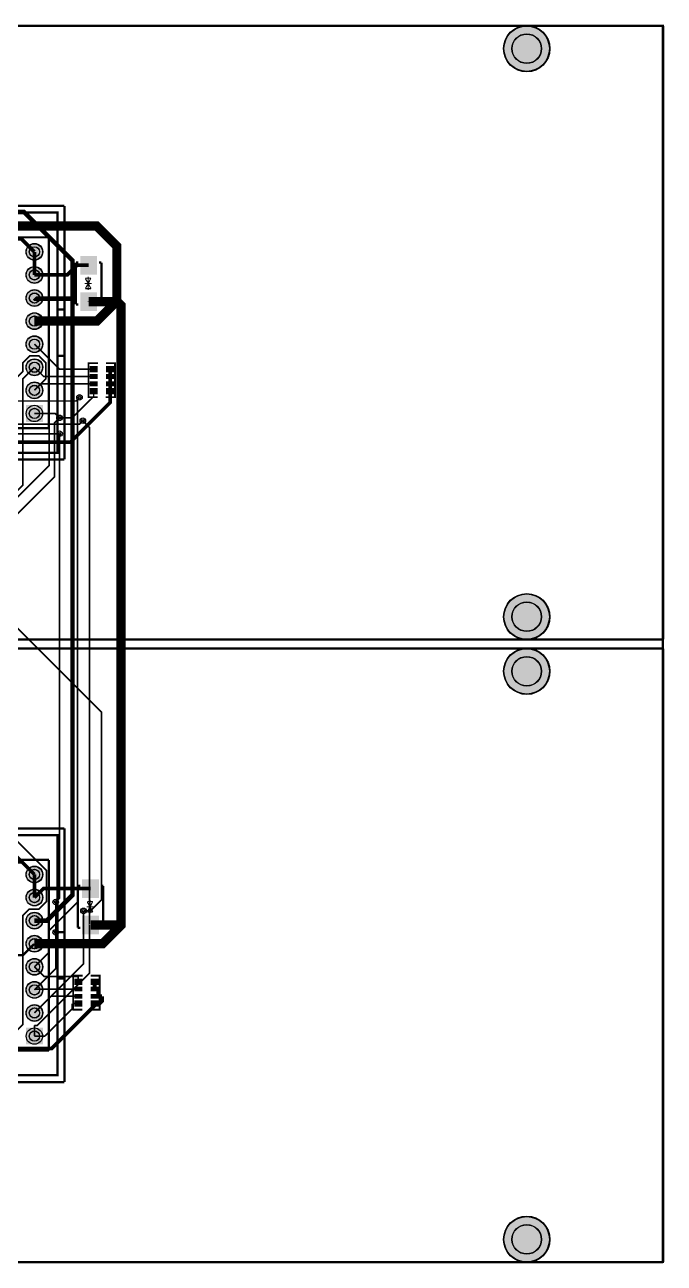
# Model space of a CAD drawing. Header units: millimetres. Extents: x 0 to 210, y -1 to 136.
# Drawn here: x 139.7 to 210.1, y -0.5 to 135.8 of the extents above; entities that cross this region are included whole.
import ezdxf

# ---------------------------------------------------------------- set-up
doc = ezdxf.new("R2010")
doc.units = ezdxf.units.MM
for name, color, linetype, true_color in [('BoardOutLine', 7, 'Continuous', 0xff00ff), ('BottomLayer', 7, 'Continuous', 0x0000ff), ('BottomSolderMaskLayer', 7, 'Continuous', 0xaa00ff), ('Hole', 7, 'Continuous', 0x222222), ('Multi-Layer', 7, 'Continuous', 0xc0c0c0), ('TopLayer', 7, 'Continuous', 0xff0000), ('TopPasteMaskLayer', 7, 'Continuous', 0x808080), ('TopSilkLayer', 7, 'Continuous', 0xffcc00), ('TopSolderMaskLayer', 7, 'Continuous', 0x800080)]:
    doc.layers.add(name, color=color, linetype=linetype, true_color=true_color)

msp = doc.modelspace()

# ---------------------------------------------------------------- hatches: boundary and pattern name
at = {"layer": 'BottomSolderMaskLayer'}
for points in [[(192.37437134874256, 133.1229108458217, 1), (197.47597155194296, 133.1229108458217, 1)], [(139.84127508255008, 110.76858013716026, 1), (141.6920751841503, 110.76858013716026, 1)], [(139.84127508255008, 108.22857505715012, 1), (141.6920751841503, 108.22857505715012, 1)], [(139.84127508255008, 105.68856997713988, 1), (141.6920751841503, 105.68856997713988, 1)], [(139.84127508255008, 103.14856489712975, 1), (141.6920751841503, 103.14856489712975, 1)], [(139.84127508255008, 100.60855981711961, 1), (141.6920751841503, 100.60855981711961, 1)], [(139.84127508255008, 98.06855473710948, 1), (141.6920751841503, 98.06855473710948, 1)], [(139.84127508255008, 95.52854965709923, 1), (141.6920751841503, 95.52854965709923, 1)], [(139.84127508254983, 92.06314452628908), (139.84127508254983, 93.91394462788924), (141.69207518415033, 93.91394462788924), (141.69207518415033, 92.06314452628908)], [(192.37437134874256, 70.6227838455676, 1), (197.47597155194296, 70.6227838455676, 1)], [(192.37437134874256, 64.61770383540761, 1), (197.47597155194296, 64.61770383540761, 1)], [(139.84127508255008, 42.26464312928624, 1), (141.6920751841503, 42.26464312928624, 1)], [(139.84127508255008, 39.72463804927611, 1), (141.6920751841503, 39.72463804927611, 1)], [(139.84127508255008, 37.18463296926598, 1), (141.6920751841503, 37.18463296926598, 1)], [(139.84127508255008, 34.64462788925573, 1), (141.6920751841503, 34.64462788925573, 1)], [(139.84127508255008, 32.1046228092456, 1), (141.6920751841503, 32.1046228092456, 1)], [(139.84127508255008, 29.564617729235465, 1), (141.6920751841503, 29.564617729235465, 1)], [(139.84127508255008, 27.024612649225332, 1), (141.6920751841503, 27.024612649225332, 1)], [(139.84127508254983, 23.55920751841495), (139.84127508254983, 25.41000762001522), (141.69207518415033, 25.41000762001522), (141.69207518415033, 23.55920751841495)], [(192.37360934721858, 2.1185928371857017, 1), (197.47520955041898, 2.1185928371857017, 1)]]:
    msp.add_hatch(color=256, dxfattribs=at).paths.add_polyline_path(points)
at = {"layer": 'Multi-Layer'}
for points in [[(139.86667513335018, 110.76858013716026, 1), (141.6666751333502, 110.76858013716026, 1)], [(139.86667513335018, 108.22857505715012, 1), (141.6666751333502, 108.22857505715012, 1)], [(139.86667513335018, 105.68856997713988, 1), (141.6666751333502, 105.68856997713988, 1)], [(139.86667513335018, 103.14856489712975, 1), (141.6666751333502, 103.14856489712975, 1)], [(139.86667513335018, 100.60855981711961, 1), (141.6666751333502, 100.60855981711961, 1)], [(139.86667513335018, 98.06855473710948, 1), (141.6666751333502, 98.06855473710948, 1)], [(139.86667513335018, 95.52854965709923, 1), (141.6666751333502, 95.52854965709923, 1)], [(139.8666751333501, 92.08854457708912), (139.8666751333501, 93.88854457708919), (141.66667513335028, 93.88854457708919), (141.66667513335028, 92.08854457708912)], [(139.86667513335018, 42.26464312928624, 1), (141.6666751333502, 42.26464312928624, 1)], [(139.86667513335018, 39.72463804927611, 1), (141.6666751333502, 39.72463804927611, 1)], [(139.86667513335018, 37.18463296926598, 1), (141.6666751333502, 37.18463296926598, 1)], [(139.86667513335018, 34.64462788925573, 1), (141.6666751333502, 34.64462788925573, 1)], [(139.86667513335018, 32.1046228092456, 1), (141.6666751333502, 32.1046228092456, 1)], [(139.86667513335018, 29.564617729235465, 1), (141.6666751333502, 29.564617729235465, 1)], [(139.86667513335018, 27.024612649225332, 1), (141.6666751333502, 27.024612649225332, 1)], [(139.8666751333501, 23.58460756921511), (139.8666751333501, 25.384607569215063), (141.66667513335028, 25.384607569215063), (141.66667513335028, 23.58460756921511)]]:
    msp.add_hatch(color=256, dxfattribs=at).paths.add_polyline_path(points)
at = {"layer": 'TopLayer'}
for points in [[(147.63568707137415, 110.28877317754643), (147.63568707137415, 108.28877317754632), (145.83568707137397, 108.28877317754632), (145.83568707137397, 110.28877317754643)], [(147.63568707137415, 106.28877317754643), (147.63568707137415, 104.28877317754632), (145.83568707137397, 104.28877317754632), (145.83568707137397, 106.28877317754643)], [(146.88351536703067, 97.5211836423673), (146.88351536703067, 98.17117094234186), (147.68351536703062, 98.17117094234186), (147.68351536703062, 97.5211836423673)], [(148.68346456692916, 97.5211836423673), (148.68346456692916, 98.17117094234186), (149.48346456692911, 98.17117094234186), (149.48346456692911, 97.5211836423673)], [(146.88351536703067, 96.79631699263393), (146.88351536703067, 97.29634239268478), (147.68351536703062, 97.29634239268478), (147.68351536703062, 96.79631699263393)], [(148.68346456692916, 96.79631699263393), (148.68346456692916, 97.29634239268478), (149.48346456692911, 97.29634239268478), (149.48346456692911, 96.79631699263393)], [(146.88351536703067, 95.99621539243083), (146.88351536703067, 96.49624079248156), (147.68351536703062, 96.49624079248156), (147.68351536703062, 95.99621539243083)], [(146.88351536703067, 95.12138684277363), (146.88351536703067, 95.7713741427483), (147.68351536703062, 95.7713741427483), (147.68351536703062, 95.12138684277363)], [(148.68346456692916, 95.99621539243083), (148.68346456692916, 96.49624079248156), (149.48346456692911, 96.49624079248156), (149.48346456692911, 95.99621539243083)], [(148.68346456692916, 95.12138684277363), (148.68346456692916, 95.7713741427483), (149.48346456692911, 95.7713741427483), (149.48346456692911, 95.12138684277363)], [(147.83888747777496, 41.708636017272056), (147.83888747777496, 39.708636017272056), (146.03888747777478, 39.708636017272056), (146.03888747777478, 41.708636017272056)], [(147.83888747777496, 37.708636017272056), (147.83888747777496, 35.70863601727194), (146.03888747777478, 35.70863601727194), (146.03888747777478, 37.708636017272056)], [(145.19441198882373, 30.13484886969775), (145.19441198882373, 30.784836169672303), (145.9944119888239, 30.784836169672303), (145.9944119888239, 30.13484886969775)], [(146.99436118872222, 30.13484886969775), (146.99436118872222, 30.784836169672303), (147.7943611887224, 30.784836169672303), (147.7943611887224, 30.13484886969775)], [(145.19441198882373, 29.40998221996449), (145.19441198882373, 29.91000762001522), (145.9944119888239, 29.91000762001522), (145.9944119888239, 29.40998221996449)], [(145.19441198882373, 28.60988061976127), (145.19441198882373, 29.109906019812), (145.9944119888239, 29.109906019812), (145.9944119888239, 28.60988061976127)], [(146.99436118872222, 29.40998221996449), (146.99436118872222, 29.91000762001522), (147.7943611887224, 29.91000762001522), (147.7943611887224, 29.40998221996449)], [(146.99436118872222, 28.60988061976127), (146.99436118872222, 29.109906019812), (147.7943611887224, 29.109906019812), (147.7943611887224, 28.60988061976127)], [(145.19441198882373, 27.73505207010419), (145.19441198882373, 28.38503937007863), (145.9944119888239, 28.38503937007863), (145.9944119888239, 27.73505207010419)], [(146.99436118872222, 27.73505207010419), (146.99436118872222, 28.38503937007863), (147.7943611887224, 28.38503937007863), (147.7943611887224, 27.73505207010419)]]:
    msp.add_hatch(color=256, dxfattribs=at).paths.add_polyline_path(points)
at = {"layer": 'TopPasteMaskLayer'}
for points in [[(147.63568707137415, 110.28877317754643), (147.63568707137415, 108.28877317754632), (145.83568707137397, 108.28877317754632), (145.83568707137397, 110.28877317754643)], [(147.63568707137415, 106.28877317754643), (147.63568707137415, 104.28877317754632), (145.83568707137397, 104.28877317754632), (145.83568707137397, 106.28877317754643)], [(146.88351536703067, 97.5211836423673), (146.88351536703067, 98.17117094234186), (147.68351536703062, 98.17117094234186), (147.68351536703062, 97.5211836423673)], [(148.68346456692916, 97.5211836423673), (148.68346456692916, 98.17117094234186), (149.48346456692911, 98.17117094234186), (149.48346456692911, 97.5211836423673)], [(146.88351536703067, 96.79631699263393), (146.88351536703067, 97.29634239268478), (147.68351536703062, 97.29634239268478), (147.68351536703062, 96.79631699263393)], [(148.68346456692916, 96.79631699263393), (148.68346456692916, 97.29634239268478), (149.48346456692911, 97.29634239268478), (149.48346456692911, 96.79631699263393)], [(146.88351536703067, 95.99621539243083), (146.88351536703067, 96.49624079248156), (147.68351536703062, 96.49624079248156), (147.68351536703062, 95.99621539243083)], [(146.88351536703067, 95.12138684277363), (146.88351536703067, 95.7713741427483), (147.68351536703062, 95.7713741427483), (147.68351536703062, 95.12138684277363)], [(148.68346456692916, 95.99621539243083), (148.68346456692916, 96.49624079248156), (149.48346456692911, 96.49624079248156), (149.48346456692911, 95.99621539243083)], [(148.68346456692916, 95.12138684277363), (148.68346456692916, 95.7713741427483), (149.48346456692911, 95.7713741427483), (149.48346456692911, 95.12138684277363)], [(147.83888747777496, 41.708636017272056), (147.83888747777496, 39.708636017272056), (146.03888747777478, 39.708636017272056), (146.03888747777478, 41.708636017272056)], [(147.83888747777496, 37.708636017272056), (147.83888747777496, 35.70863601727194), (146.03888747777478, 35.70863601727194), (146.03888747777478, 37.708636017272056)], [(145.19441198882373, 30.13484886969775), (145.19441198882373, 30.784836169672303), (145.9944119888239, 30.784836169672303), (145.9944119888239, 30.13484886969775)], [(146.99436118872222, 30.13484886969775), (146.99436118872222, 30.784836169672303), (147.7943611887224, 30.784836169672303), (147.7943611887224, 30.13484886969775)], [(145.19441198882373, 29.40998221996449), (145.19441198882373, 29.91000762001522), (145.9944119888239, 29.91000762001522), (145.9944119888239, 29.40998221996449)], [(145.19441198882373, 28.60988061976127), (145.19441198882373, 29.109906019812), (145.9944119888239, 29.109906019812), (145.9944119888239, 28.60988061976127)], [(146.99436118872222, 29.40998221996449), (146.99436118872222, 29.91000762001522), (147.7943611887224, 29.91000762001522), (147.7943611887224, 29.40998221996449)], [(146.99436118872222, 28.60988061976127), (146.99436118872222, 29.109906019812), (147.7943611887224, 29.109906019812), (147.7943611887224, 28.60988061976127)], [(145.19441198882373, 27.73505207010419), (145.19441198882373, 28.38503937007863), (145.9944119888239, 28.38503937007863), (145.9944119888239, 27.73505207010419)], [(146.99436118872222, 27.73505207010419), (146.99436118872222, 28.38503937007863), (147.7943611887224, 28.38503937007863), (147.7943611887224, 27.73505207010419)]]:
    msp.add_hatch(color=256, dxfattribs=at).paths.add_polyline_path(points)
at = {"layer": 'TopSolderMaskLayer'}
for points in [[(192.37437134874256, 133.1229108458217, 1), (197.47597155194296, 133.1229108458217, 1)], [(139.84127508255008, 110.76858013716026, 1), (141.6920751841503, 110.76858013716026, 1)], [(139.84127508255008, 108.22857505715012, 1), (141.6920751841503, 108.22857505715012, 1)], [(147.65854711709426, 110.31699545621325), (147.65854711709426, 108.2605508988795), (145.81282702565386, 108.2605508988795), (145.81282702565386, 110.31699545621325)], [(139.84127508255008, 105.68856997713988, 1), (141.6920751841503, 105.68856997713988, 1)], [(147.65854711709426, 106.31699545621325), (147.65854711709426, 104.2605508988795), (145.81282702565386, 104.2605508988795), (145.81282702565386, 106.31699545621325)], [(139.84127508255008, 103.14856489712975, 1), (141.6920751841503, 103.14856489712975, 1)], [(139.84127508255008, 100.60855981711961, 1), (141.6920751841503, 100.60855981711961, 1)], [(139.84127508255008, 98.06855473710948, 1), (141.6920751841503, 98.06855473710948, 1)], [(146.85225040668502, 97.50055456885116), (146.85225040668502, 98.19181614492254), (147.71477238706893, 98.19181614492254), (147.71477238706893, 97.50055456885116)], [(148.65220754689085, 97.50055456885116), (148.65220754689085, 98.19181614492254), (149.51472952727454, 98.19181614492254), (149.51472952727454, 97.50055456885116)], [(146.84287012444997, 96.78044921896287), (146.84287012444997, 97.31222629542037), (147.72415028701016, 97.31222629542037), (147.72415028701016, 96.78044921896287)], [(148.64282964694962, 96.78044921896287), (148.64282964694962, 97.31222629542037), (149.5241098095098, 97.31222629542037), (149.5241098095098, 96.78044921896287)], [(139.84127508255008, 95.52854965709923, 1), (141.6920751841503, 95.52854965709923, 1)], [(146.84287012444997, 95.98033148969523), (146.84287012444997, 96.51210856615262), (147.72415028701016, 96.51210856615262), (147.72415028701016, 95.98033148969523)], [(146.85225040668502, 95.10075776925748), (146.85225040668502, 95.79201934532898), (147.71477238706893, 95.79201934532898), (147.71477238706893, 95.10075776925748)], [(148.64282964694962, 95.98033148969523), (148.64282964694962, 96.51210856615262), (149.5241098095098, 96.51210856615262), (149.5241098095098, 95.98033148969523)], [(148.65220754689085, 95.10075776925748), (148.65220754689085, 95.79201934532898), (149.51472952727454, 95.79201934532898), (149.51472952727454, 95.10075776925748)], [(139.84127508254983, 92.06314452628908), (139.84127508254983, 93.91394462788924), (141.69207518415033, 93.91394462788924), (141.69207518415033, 92.06314452628908)], [(192.37437134874256, 70.6227838455676, 1), (197.47597155194296, 70.6227838455676, 1)], [(192.37437134874256, 64.61770383540761, 1), (197.47597155194296, 64.61770383540761, 1)], [(139.84127508255008, 42.26464312928624, 1), (141.6920751841503, 42.26464312928624, 1)], [(147.86174752349507, 41.73685829593887), (147.86174752349507, 39.680413738605125), (146.01602743205467, 39.680413738605125), (146.01602743205467, 41.73685829593887)], [(139.84127508255008, 39.72463804927611, 1), (141.6920751841503, 39.72463804927611, 1)], [(139.84127508255008, 37.18463296926598, 1), (141.6920751841503, 37.18463296926598, 1)], [(147.86174752349507, 37.73685829593887), (147.86174752349507, 35.680413738605125), (146.01602743205467, 35.680413738605125), (146.01602743205467, 37.73685829593887)], [(139.84127508255008, 34.64462788925573, 1), (141.6920751841503, 34.64462788925573, 1)], [(139.84127508255008, 32.1046228092456, 1), (141.6920751841503, 32.1046228092456, 1)], [(139.84127508255008, 29.564617729235465, 1), (141.6920751841503, 29.564617729235465, 1)], [(145.16314702847808, 30.114219796181487), (145.16314702847808, 30.805481372253098), (146.02566900886222, 30.805481372253098), (146.02566900886222, 30.114219796181487)], [(146.9631041686839, 30.114219796181487), (146.9631041686839, 30.805481372253098), (147.82562614906806, 30.805481372253098), (147.82562614906806, 30.114219796181487)], [(145.15376674624304, 29.39411444629343), (145.15376674624304, 29.925891522750703), (146.03504690880345, 29.925891522750703), (146.03504690880345, 29.39411444629343)], [(145.15376674624304, 28.59401284609021), (145.15376674624304, 29.125789922547597), (146.03504690880345, 29.125789922547597), (146.03504690880345, 28.59401284609021)], [(146.95372626874268, 29.39411444629343), (146.95372626874268, 29.925891522750703), (147.8350064313031, 29.925891522750703), (147.8350064313031, 29.39411444629343)], [(146.95372626874268, 28.59401284609021), (146.95372626874268, 29.125789922547597), (147.8350064313031, 29.125789922547597), (147.8350064313031, 28.59401284609021)], [(139.84127508255008, 27.024612649225332, 1), (141.6920751841503, 27.024612649225332, 1)], [(145.16314702847808, 27.714422996587928), (145.16314702847808, 28.405684572659425), (146.02566900886222, 28.405684572659425), (146.02566900886222, 27.714422996587928)], [(146.9631041686839, 27.714422996587928), (146.9631041686839, 28.405684572659425), (147.82562614906806, 28.405684572659425), (147.82562614906806, 27.714422996587928)], [(139.84127508254983, 23.55920751841495), (139.84127508254983, 25.41000762001522), (141.69207518415033, 25.41000762001522), (141.69207518415033, 23.55920751841495)], [(192.37360934721858, 2.1185928371857017, 1), (197.47520955041898, 2.1185928371857017, 1)]]:
    msp.add_hatch(color=256, dxfattribs=at).paths.add_polyline_path(points)

# ---------------------------------------------------------------- linework, layer by layer
at = {"layer": 'BoardOutLine', "const_width": 0.25400050800101603}
msp.add_lwpolyline([(-0.08600457200918754, 135.62519685039376), (209.9139954279908, 135.62519685039376), (209.9139954279908, -0.3748031496063504), (-0.08600457200918754, -0.3748031496063504), (-0.08600457200918754, 135.62519685039376)], close=True, dxfattribs=at)
at = {"layer": 'BottomLayer'}
for points, const_width in [([(62.68691897383792, 115.16278892557784), (139.6135128270255, 115.16278892557784), (144.95768351536685, 109.81861823723648), (144.95768351536685, 40.00403860807717), (142.13827787655578, 37.18463296926598), (140.7666751333502, 37.18463296926598)], 0.5080010160020321), ([(62.686944373888764, 115.16291592583184), (139.61353822707633, 115.16291592583184), (144.9577089154177, 109.81874523749048), (144.9577089154177, 105.61579883159766)], 0.40640081280162565), ([(140.76670053340104, 108.22870205740412), (140.76670053340104, 110.76870713741425)], 0.40640081280162565), ([(144.95768351536685, 105.61572263144524), (140.8409702819406, 105.61572263144524), (140.76708153416303, 105.6896113792227)], 0.5080010160020321), ([(140.76670053340104, 105.68869697739399), (140.7674625349248, 105.68945897891797)], 0.40640081280162565), ([(144.9577089154177, 105.61579883159766), (144.9577089154177, 40.004165608331164), (142.1383032766064, 37.18475996951997), (140.76670053340104, 37.18475996951997)], 0.40640081280162565), ([(140.7674625349248, 105.68945897891797), (140.76720853441702, 105.68971297942596)], 0.40640081280162565), ([(144.9577089154177, 105.61579883159766), (140.84086868173745, 105.61579883159766), (140.7674625349248, 105.68945897891797)], 0.40640081280162565), ([(122.52946405892794, 67.41082042164089), (142.3750317500635, 87.25638811277622), (142.3750317500635, 99.00035560071126), (140.76670053340104, 100.60868681737361)], 0.17780035560071122), ([(140.76670053340104, 95.52867665735334), (142.01739903479802, 96.77937515875033), (142.01739903479802, 98.56677673355352), (141.2454914909829, 99.33868427736854), (140.27292354584688, 99.33868427736854), (139.49415798831592, 98.55991871983747), (139.49415798831592, 97.61808483616971), (138.67475234950462, 96.79867919735841), (135.5172720345438, 96.79867919735841), (130.31051562103107, 91.59192278384558), (129.1431292862585, 91.59192278384558), (121.25946151892299, 83.70825501651007), (121.25946151892299, 69.18653797307593), (120.7537465074929, 68.68082296164596), (118.71945643891263, 68.68082296164596), (117.44945389890768, 67.41082042164089)], 0.17780035560071122), ([(119.98945897891781, 67.41082042164089), (121.25946151892299, 68.68082296164596), (123.07531115062216, 68.68082296164596), (139.4951739903479, 85.10068580137158), (139.4951739903479, 96.79715519431045), (140.76670053340104, 98.06868173736348)], 0.17780035560071122), ([(140.76670053340104, 32.104749809499594), (142.38265176530354, 33.72070104140198), (142.38265176530354, 36.09306578613155), (145.5043180086359, 39.21473202946402), (145.5043180086359, 94.53324866649734), (145.72758445516888, 94.75651511303022)], 0.17780035560071122), ([(143.52997205994393, 92.50048260096514), (142.96050292100563, 91.93101346202695), (142.96050292100563, 85.98740157480313), (122.96355092710155, 65.99044958089917), (116.32981965963927, 65.99044958089917), (114.90944881889754, 67.41082042164089)], 0.17780035560071122), ([(140.76670053340104, 25.651612903225896), (141.05829311658613, 25.651612903225896), (146.83883667767327, 31.432156464312925), (146.83883667767327, 91.43571247142495), (146.08953517907025, 92.18501397002797)], 0.17780035560071122), ([(143.10782321564625, 39.234290068580094), (143.53378206756406, 39.66024892049779), (143.53378206756406, 90.75753111506219)], 0.17780035560071122), ([(112.36944373888741, 69.95082550165102), (113.63944627889236, 68.68082296164596), (113.63944627889236, 66.7758191516383), (116.47485394970795, 63.940411480822945), (120.03263906527809, 63.940411480822945), (121.61582423164828, 62.357226314452646), (121.61582423164828, 61.69555499110993), (122.276987553975, 61.034391668783314), (123.75095250190498, 61.034391668783314), (142.0875031750063, 42.697840995681986), (142.0875031750063, 39.29296418592833), (141.2493014986028, 38.45476250952504), (140.20231140462283, 38.45476250952504), (139.49669799339586, 37.749149098298176), (139.49669799339586, 25.754737109474263), (138.2266954533909, 24.484734569469197)], 0.17780035560071122), ([(140.76670053340104, 42.26477012954024), (139.37630175260347, 43.65516891033781), (137.6841503683006, 43.65516891033781), (131.22440944881873, 37.19542799085593), (130.97904495808984, 37.19542799085593), (130.56223012446003, 36.778613157226346), (130.56223012446003, 36.53324866649734), (128.9853949707899, 34.956413512827), (128.9853949707899, 32.699110998221954), (128.776860553721, 32.490576581153164), (128.776860553721, 29.83525527051063)], 0.40640081280162565), ([(140.76670053340104, 39.724765049530106), (140.76670053340104, 42.26477012954024)], 0.40640081280162565), ([(146.16751333502657, 38.25791211582418), (146.16751333502657, 32.42555245110486), (140.76670053340104, 27.02473964947933)], 0.17780035560071122), ([(140.76670053340104, 29.564744729489462), (143.10782321564625, 31.90586741173479), (143.10782321564625, 35.90358140716273)], 0.17780035560071122), ([(140.76670053340104, 24.484734569469197), (140.76670053340104, 25.651612903225896)], 0.17780035560071122)]:
    msp.add_lwpolyline(points, dxfattribs=dict(at, const_width=const_width))
at = {"layer": 'BottomSolderMaskLayer'}
for centre, radius in [((194.92517145034276, 133.1229108458217), 2.550800101600203), ((194.92418084836163, 133.12296164592328), 1.63251206502413), ((140.7666751333502, 110.76858013716026), 0.9254000508001016), ((140.7666751333502, 110.76858013716026), 0.5655353117157847), ((140.7666751333502, 108.22857505715012), 0.9254000508001016), ((140.7666751333502, 108.22857505715012), 0.5655353117157847), ((140.7666751333502, 105.68856997713988), 0.9254000508001016), ((140.7666751333502, 105.68856997713988), 0.5655353117157847), ((140.7666751333502, 103.14856489712975), 0.9254000508001016), ((140.7666751333502, 103.14856489712975), 0.5655353117157847), ((140.7666751333502, 100.60855981711961), 0.9254000508001016), ((140.7666751333502, 100.60855981711961), 0.5655353117157847), ((140.7666751333502, 98.06855473710948), 0.9254000508001016), ((140.7666751333502, 98.06855473710948), 0.5655353117157847), ((140.7666751333502, 95.52854965709923), 0.9254000508001016), ((140.7666751333502, 95.52854965709923), 0.5655353117157847), ((140.7666751333502, 92.9885445770891), 0.5655353117157847), ((194.92517145034276, 70.6227838455676), 2.550800101600203), ((194.92418084836163, 70.62283464566929), 1.63251206502413), ((194.92517145034276, 64.61770383540761), 2.550800101600203), ((194.92425704851394, 64.61762763525519), 1.63251206502413), ((140.7666751333502, 42.26464312928624), 0.9254000508001016), ((140.7666751333502, 42.26464312928624), 0.5655353117157847), ((140.7666751333502, 39.72463804927611), 0.9254000508001016), ((140.7666751333502, 39.72463804927611), 0.5655353117157847), ((140.7666751333502, 37.18463296926598), 0.9254000508001016), ((140.7666751333502, 37.18463296926598), 0.5655353117157847), ((140.7666751333502, 34.64462788925573), 0.9254000508001016), ((140.7666751333502, 34.64462788925573), 0.5655353117157847), ((140.7666751333502, 32.1046228092456), 0.9254000508001016), ((140.7666751333502, 32.1046228092456), 0.5655353117157847), ((140.7666751333502, 29.564617729235465), 0.9254000508001016), ((140.7666751333502, 29.564617729235465), 0.5655353117157847), ((140.7666751333502, 27.024612649225332), 0.9254000508001016), ((140.7666751333502, 27.024612649225332), 0.5655353117157847), ((140.7666751333502, 24.484607569215086), 0.5655353117157847), ((194.92440944881878, 2.1185928371857017), 2.550800101600203), ((194.92349504698996, 2.118516637033281), 1.63251206502413)]:
    msp.add_circle(centre, radius, dxfattribs=at)
at = {"layer": 'Hole'}
for centre in [(145.72755905511804, 94.75638811277622), (143.52994665989308, 92.50035560071115), (146.0895097790194, 92.18488696977397), (143.53375666751322, 90.75740411480831), (143.10779781559563, 39.2341630683261), (146.16748793497572, 38.25778511557019), (143.10779781559563, 35.90345440690885)]:
    msp.add_circle(centre, 0.15240030480060962, dxfattribs=at)
at = {"layer": 'Multi-Layer'}
for centre, radius in [((194.92517145034276, 133.1229108458217), 2.5), ((194.92418084836163, 133.12296164592328), 1.6), ((140.7666751333502, 110.76858013716026), 0.9000000000000001), ((140.7666751333502, 110.76858013716026), 0.5500127000254001), ((140.7666751333502, 108.22857505715012), 0.9000000000000001), ((140.7666751333502, 108.22857505715012), 0.5500127000254001), ((140.7666751333502, 105.68856997713988), 0.9000000000000001), ((140.7666751333502, 105.68856997713988), 0.5500127000254001), ((140.7666751333502, 103.14856489712975), 0.9000000000000001), ((140.7666751333502, 103.14856489712975), 0.5500127000254001), ((140.7666751333502, 100.60855981711961), 0.9000000000000001), ((140.7666751333502, 100.60855981711961), 0.5500127000254001), ((140.7666751333502, 98.06855473710948), 0.9000000000000001), ((140.7666751333502, 98.06855473710948), 0.5500127000254001), ((140.7666751333502, 95.52854965709923), 0.9000000000000001), ((140.7666751333502, 95.52854965709923), 0.5500127000254001), ((145.72755905511804, 94.75638811277622), 0.30480060960121924), ((140.7666751333502, 92.9885445770891), 0.5500127000254001), ((143.52994665989308, 92.50035560071115), 0.30480060960121924), ((146.0895097790194, 92.18488696977397), 0.30480060960121924), ((143.53375666751322, 90.75740411480831), 0.30480060960121924), ((194.92517145034276, 70.6227838455676), 2.5), ((194.92418084836163, 70.62283464566929), 1.6), ((194.92517145034276, 64.61770383540761), 2.5), ((194.92425704851394, 64.61762763525519), 1.6), ((140.7666751333502, 42.26464312928624), 0.9000000000000001), ((140.7666751333502, 42.26464312928624), 0.5500127000254001), ((140.7666751333502, 39.72463804927611), 0.9000000000000001), ((140.7666751333502, 39.72463804927611), 0.5500127000254001), ((143.10779781559563, 39.2341630683261), 0.30480060960121924), ((146.16748793497572, 38.25778511557019), 0.30480060960121924), ((140.7666751333502, 37.18463296926598), 0.9000000000000001), ((140.7666751333502, 37.18463296926598), 0.5500127000254001), ((140.7666751333502, 34.64462788925573), 0.9000000000000001), ((143.10779781559563, 35.90345440690885), 0.30480060960121924), ((140.7666751333502, 34.64462788925573), 0.5500127000254001), ((140.7666751333502, 32.1046228092456), 0.9000000000000001), ((140.7666751333502, 32.1046228092456), 0.5500127000254001), ((140.7666751333502, 29.564617729235465), 0.9000000000000001), ((140.7666751333502, 29.564617729235465), 0.5500127000254001), ((140.7666751333502, 27.024612649225332), 0.9000000000000001), ((140.7666751333502, 27.024612649225332), 0.5500127000254001), ((140.7666751333502, 24.484607569215086), 0.5500127000254001), ((194.92440944881878, 2.1185928371857017), 2.5), ((194.92349504698996, 2.118516637033281), 1.6)]:
    msp.add_circle(centre, radius, dxfattribs=at)
at = {"layer": 'TopLayer'}
for points, const_width in [([(133.045466090932, 113.43662687325377), (133.22326644653276, 113.61442722885442), (147.6250952501905, 113.61442722885442), (149.83489966979937, 111.40462280924555), (149.83489966979937, 105.33401066802128), (147.6494538989075, 103.14856489712975), (140.7666751333502, 103.14856489712975)], 1.0160020320040641), ([(133.045593091186, 113.43672847345692), (133.22339344678676, 113.61452882905769), (147.6252222504445, 113.61452882905769), (149.83502667005337, 111.40472440944882), (149.83502667005337, 105.33411226822443)], 0.25400050800101603), ([(140.76670053340104, 110.76870713741425), (139.35013970027921, 112.18526797053596), (135.26225552451092, 112.18526797053596), (134.00241300482594, 110.92542545085098), (124.16522733045463, 110.92542545085098), (109.06819913639833, 95.82839725679446)], 0.40640081280162565), ([(140.76670053340104, 108.22870205740412), (144.36893573787142, 108.22870205740412), (145.4291338582675, 109.28890017780031)], 0.40640081280162565), ([(146.7357124714249, 109.28890017780031), (145.4291338582675, 109.28890017780031)], 0.40640081280162565), ([(149.83489966979937, 105.33401066802128), (150.29210058420108, 104.87680975361957), (150.29210058420108, 36.67767335534677), (148.26007112014213, 34.645643891287705), (140.76718313436618, 34.645643891287705)], 1.0160020320040641), ([(149.7908305816611, 105.28991617983229), (147.64935229870434, 103.14869189738374), (140.76670053340104, 103.14869189738374)], 0.25400050800101603), ([(149.83489966979937, 105.33401066802128), (149.79070358140712, 105.28981457962914), (146.7360934721869, 105.28981457962914)], 1.0160020320040641), ([(146.7357124714249, 105.28890017780031), (146.7362204724409, 105.2894081788163), (146.7362204724409, 105.28991617983229)], 0.25400050800101603), ([(149.7908305816611, 105.28991617983229), (146.7362204724409, 105.28991617983229)], 0.25400050800101603), ([(149.83502667005337, 105.33411226822443), (149.7908305816611, 105.28991617983229)], 0.25400050800101603), ([(149.83502667005337, 105.33411226822443), (149.7908305816611, 105.28991617983229)], 0.25400050800101603), ([(149.83502667005337, 105.33411226822443), (150.29222758445508, 104.87691135382272), (150.29222758445508, 36.67777495554992)], 0.25400050800101603), ([(147.28359156718307, 97.84617729235458), (143.52921005842018, 97.84617729235458), (140.76670053340104, 100.60868681737361)], 0.17780035560071122), ([(147.28359156718307, 97.04632969265936), (141.78905257810493, 97.04632969265936), (140.76670053340104, 98.06868173736348)], 0.17780035560071122), ([(149.0834391668784, 97.04632969265936), (149.0834391668784, 97.84617729235458)], 0.40640081280162565), ([(149.0834391668784, 96.24648209296413), (149.0834391668784, 97.04632969265936)], 0.40640081280162565), ([(145.72758445516888, 94.75651511303022), (145.33108966217924, 94.36002032004058), (133.05295910591826, 94.36002032004058), (131.90792481584936, 95.50505461010926), (130.07429514859018, 95.50505461010926), (129.37249174498334, 94.80325120650241)], 0.17780035560071122), ([(146.61658623317226, 96.24648209296413), (141.48450596901193, 96.24648209296413), (140.76670053340104, 95.52867665735334)], 0.17780035560071122), ([(147.28359156718307, 96.24648209296413), (146.61658623317226, 96.24648209296413)], 0.17780035560071122), ([(147.28359156718307, 95.44638049276091), (147.28359156718307, 94.8545593091186)], 0.17780035560071122), ([(149.0834391668784, 96.24648209296413), (149.0834391668784, 95.44638049276091)], 0.40640081280162565), ([(149.0834391668784, 95.44638049276091), (149.0834391668784, 94.71485902971801)], 0.40640081280162565), ([(114.268097536195, 89.82611125222252), (144.73698247396487, 89.82611125222252), (149.0834391668784, 94.17256794513594), (149.0834391668784, 94.71485902971801)], 0.40640081280162565), ([(143.52997205994393, 92.50048260096514), (144.92951485902972, 92.50048260096514), (147.28359156718307, 94.8545593091186)], 0.17780035560071122), ([(127.44665989331975, 92.82331724663447), (127.47485394970772, 92.85151130302256), (134.97650495300968, 92.85151130302256), (136.00800101600203, 91.82001524003044), (145.72453644907296, 91.82001524003044), (146.08953517907025, 92.18501397002797)], 0.17780035560071122), ([(140.76670053340104, 92.9886715773431), (141.35013970027921, 92.9886715773431)], 0.17780035560071122), ([(141.35013970027921, 92.9886715773431), (143.0417830835661, 92.9886715773431), (143.52997205994393, 92.50048260096514)], 0.17780035560071122), ([(130.67246634493267, 91.50937261874526), (131.42430784861563, 90.75753111506219), (143.53378206756406, 90.75753111506219)], 0.17780035560071122), ([(146.16751333502657, 38.25791211582418), (146.92138684277347, 38.25791211582418), (148.13144526289034, 39.46797053594105), (148.13144526289034, 60.130657861315626), (119.69100838201666, 88.57109474218953)], 0.17780035560071122), ([(140.76670053340104, 42.26477012954024), (126.50558801117609, 56.5258826517653), (126.50558801117609, 59.8822453644907)], 0.40640081280162565), ([(146.93891287782571, 40.70876301752605), (141.75069850139676, 40.70876301752605), (140.76670053340104, 39.724765049530106)], 0.40640081280162565), ([(143.10782321564625, 35.90358140716273), (143.10782321564625, 39.234290068580094)], 0.17780035560071122), ([(150.29222758445508, 36.67777495554992), (148.25996951993898, 34.645770891541815), (140.76720853441702, 34.645770891541815)], 0.25400050800101603), ([(150.29210058420108, 36.67767335534677), (150.26009652019297, 36.70967741935476), (146.93929387858748, 36.70967741935476)], 1.0160020320040641), ([(146.93891287782571, 36.70876301752594), (146.93942087884147, 36.70927101854204), (146.93942087884147, 36.70977901955803)], 0.25400050800101603), ([(150.29222758445508, 36.67777495554992), (150.26022352044697, 36.70977901955803), (146.93942087884147, 36.70977901955803)], 0.25400050800101603), ([(140.76670053340104, 34.64475488950984), (139.49669799339586, 33.374752349504774), (128.50152400304773, 33.374752349504774), (128.36360172720333, 33.51267462534918), (127.83934467868903, 33.51267462534918), (126.06007112014231, 31.733401066802116), (126.06007112014231, 30.037185674371244), (124.79006858013713, 28.767183134366178)], 0.25400050800101603), ([(140.76720853441702, 34.645770891541815), (140.76720853441702, 34.64526289052583), (140.76670053340104, 34.64475488950984)], 0.25400050800101603), ([(147.59601219202432, 28.060045720091466), (142.65367030734046, 23.117703835407724), (135.51955803911596, 23.117703835407724), (127.33007366014726, 31.307188214376424)], 0.40640081280162565), ([(145.59448818897613, 31.051917703835443), (141.81953263906507, 31.051917703835443), (140.76670053340104, 32.104749809499594)], 0.17780035560071122), ([(145.59448818897613, 30.459842519685026), (145.59448818897613, 31.051917703835443)], 0.17780035560071122), ([(147.39433578867147, 30.459842519685026), (147.39433578867147, 29.72832105664213)], 0.40640081280162565), ([(145.59448818897613, 29.659994919989913), (140.86195072390137, 29.659994919989913), (140.76670053340104, 29.564744729489462)], 0.17780035560071122), ([(140.76670053340104, 27.02473964947933), (142.6018542037084, 28.859893319786693), (145.59448818897613, 28.859893319786693)], 0.17780035560071122), ([(147.79768859537694, 29.659994919989913), (147.72936245872484, 29.72832105664213), (147.39433578867147, 29.72832105664213)], 0.40640081280162565), ([(147.39433578867147, 29.659994919989913), (147.79768859537694, 29.659994919989913)], 0.40640081280162565), ([(147.39433578867147, 28.859893319786693), (147.79768859537694, 28.859893319786693)], 0.40640081280162565), ([(147.59601219202432, 28.060045720091466), (147.9391668783337, 28.060045720091466), (148.20104140208286, 28.32192024384051), (148.20104140208286, 28.859893319786693)], 0.40640081280162565), ([(147.79768859537694, 28.859893319786693), (147.79768859537694, 29.659994919989913)], 0.40640081280162565), ([(147.79768859537694, 28.859893319786693), (148.20104140208286, 28.859893319786693)], 0.40640081280162565), ([(141.93357886715762, 24.484734569469197), (144.92748285496577, 27.478638557277122), (144.92748285496577, 28.060045720091466)], 0.17780035560071122), ([(145.59448818897613, 28.060045720091466), (144.92748285496577, 28.060045720091466)], 0.17780035560071122), ([(147.39433578867147, 28.060045720091466), (147.59601219202432, 28.060045720091466)], 0.40640081280162565), ([(140.76670053340104, 24.484734569469197), (141.93357886715762, 24.484734569469197)], 0.17780035560071122)]:
    msp.add_lwpolyline(points, dxfattribs=dict(at, const_width=const_width))
at = {"layer": 'TopSilkLayer'}
for points, const_width in [([(209.92514605029191, 135.6240792481584), (134.92514605029191, 135.6240792481584)], 0.25400050800101603), ([(209.92514605029191, 68.12407924815841), (209.92514605029191, 135.6240792481584)], 0.25400050800101603), ([(134.92466344932677, 115.82860045720088), (144.06868173736325, 115.82860045720088)], 0.25400050800101603), ([(144.06868173736325, 115.82860045720088), (144.06868173736325, 87.92852425704848)], 0.25400050800101603), ([(136.62514605029196, 112.36405892811786), (142.36515113030214, 112.36405892811786)], 0.25400050800101603), ([(142.36515113030214, 112.36405892811786), (142.36515113030214, 91.38407416814823)], 0.25400050800101603), ([(145.33568707137397, 109.58877317754639), (145.33568707137397, 104.98877317754636)], 0.25400050800101603), ([(145.60454660909295, 109.58877317754639), (145.33568707137397, 109.58877317754639)], 0.25400050800101603), ([(148.13568707137415, 109.58877317754639), (147.86682753365494, 109.58877317754639)], 0.25400050800101603), ([(148.13568707137415, 109.58877317754639), (148.13568707137415, 104.98877317754636)], 0.25400050800101603), ([(146.97569215138424, 107.8787655575311), (146.3756921513841, 107.8787655575311)], 0.12700025400050802), ([(146.3756921513841, 107.81877063754132), (146.68669037338054, 107.29077978155954)], 0.12700025400050802), ([(146.67569215138428, 108.04876809753614), (146.67569215138428, 106.55877571755138)], 0.12700025400050802), ([(146.97569215138424, 107.8787655575311), (146.68669037338054, 107.29077978155954)], 0.12700025400050802), ([(146.68669037338054, 107.29077978155954), (146.30568961137897, 107.29077978155954)], 0.12700025400050802), ([(146.3856743713486, 106.74876809753619), (146.68669037338054, 107.29077978155954)], 0.12700025400050802), ([(146.98567437134852, 106.7187706375413), (146.3856743713486, 106.7187706375413)], 0.12700025400050802), ([(146.98567437134852, 106.7187706375413), (146.68669037338054, 107.29077978155954)], 0.12700025400050802), ([(146.68669037338054, 107.29077978155954), (147.06769113538212, 107.29077978155954)], 0.12700025400050802), ([(145.60454660909295, 104.98877317754636), (145.33568707137397, 104.98877317754636)], 0.25400050800101603), ([(148.13568707137415, 104.98877317754636), (147.86682753365494, 104.98877317754636)], 0.25400050800101603), ([(147.7335280670559, 94.77632715265429), (146.71371602743216, 94.77632715265429), (146.71346202692393, 98.51623063246132), (147.75377190754375, 98.51623063246132)], 0.2), ([(148.63350266700513, 98.51584963169921), (149.63327406654798, 98.51584963169921), (149.63352806705598, 94.7759461518923), (148.59339598679185, 94.7759461518923)], 0.2), ([(142.36515113030214, 91.38407416814823), (136.62514605029196, 91.38407416814823)], 0.25400050800101603), ([(134.92466344932677, 87.92852425704848), (144.06868173736325, 87.92852425704848)], 0.25400050800101603), ([(134.92514605029191, 68.12407924815841), (209.92514605029191, 68.12407924815841)], 0.25400050800101603), ([(209.92514605029191, 67.11760223520446), (134.92514605029191, 67.11760223520446)], 0.25400050800101603), ([(209.92514605029191, -0.38239776479554166), (209.92514605029191, 67.11760223520446)], 0.25400050800101603), ([(134.92466344932677, 47.32466344932686), (144.06868173736325, 47.32466344932686)], 0.25400050800101603), ([(144.06868173736325, 47.32466344932686), (144.06868173736325, 19.424587249174465)], 0.25400050800101603), ([(136.62514605029196, 43.857581915163905), (142.36515113030214, 43.857581915163905)], 0.25400050800101603), ([(142.36515113030214, 43.857581915163905), (142.36515113030214, 22.87759715519428)], 0.25400050800101603), ([(145.53888747777478, 41.00863601727201), (145.53888747777478, 36.40863601727199)], 0.25400050800101603), ([(145.807747015494, 41.00863601727201), (145.53888747777478, 41.00863601727201)], 0.25400050800101603), ([(148.33888747777496, 41.00863601727201), (148.07002794005575, 41.00863601727201)], 0.25400050800101603), ([(148.33888747777496, 41.00863601727201), (148.33888747777496, 36.40863601727199)], 0.25400050800101603), ([(146.87889255778487, 39.46863093726188), (146.87889255778487, 37.97863855727701)], 0.12700025400050802), ([(146.88989077978135, 38.710642621285274), (146.50889001778, 38.710642621285274)], 0.12700025400050802), ([(147.17889255778505, 39.29862839725672), (146.5788925577849, 39.29862839725672)], 0.12700025400050802), ([(146.5788925577849, 39.238633477266944), (146.88989077978135, 38.710642621285274)], 0.12700025400050802), ([(146.58887477774942, 38.16863093726181), (146.88989077978135, 38.710642621285274)], 0.12700025400050802), ([(147.18887477774933, 38.138633477267035), (146.58887477774942, 38.138633477267035)], 0.12700025400050802), ([(147.17889255778505, 39.29862839725672), (146.88989077978135, 38.710642621285274)], 0.12700025400050802), ([(147.18887477774933, 38.138633477267035), (146.88989077978135, 38.710642621285274)], 0.12700025400050802), ([(146.88989077978135, 38.710642621285274), (147.27089154178293, 38.710642621285274)], 0.12700025400050802), ([(145.807747015494, 36.40863601727199), (145.53888747777478, 36.40863601727199)], 0.25400050800101603), ([(148.33888747777496, 36.40863601727199), (148.07002794005575, 36.40863601727199)], 0.25400050800101603), ([(146.0444246888494, 27.389992379984733), (145.02461264922522, 27.389992379984733), (145.024358648717, 31.129895859791645), (146.06466852933704, 31.129895859791645)], 0.2), ([(146.94439928879842, 31.12951485902977), (147.94417068834127, 31.12951485902977), (147.94442468884927, 27.389611379222742), (146.90429260858514, 27.389611379222742)], 0.2), ([(142.36515113030214, 22.87759715519428), (136.62514605029196, 22.87759715519428)], 0.25400050800101603), ([(134.92466344932677, 19.424587249174465), (144.06868173736325, 19.424587249174465)], 0.25400050800101603), ([(134.92514605029191, -0.38239776479554166), (209.92514605029191, -0.38239776479554166)], 0.25400050800101603)]:
    msp.add_lwpolyline(points, dxfattribs=dict(at, const_width=const_width))
at = {"layer": 'TopSilkLayer', "const_width": 0.25400050800101603}
for points in [[(135.6866649733297, 88.67053594107188), (135.6866649733297, 115.08658877317748), (143.30668021336032, 115.08658877317748), (143.30668021336032, 88.67053594107188), (135.6866649733297, 88.67053594107188)], [(143.30668021336032, 99.33855727711455), (143.30668021336032, 104.41856743713481), (144.06868173736325, 104.41856743713481), (144.06868173736325, 99.33855727711455), (143.30668021336032, 99.33855727711455)], [(135.6866649733297, 20.16659893319786), (135.6866649733297, 46.58265176530358), (143.30668021336032, 46.58265176530358), (143.30668021336032, 20.16659893319786), (135.6866649733297, 20.16659893319786)], [(143.30668021336032, 30.83462026924053), (143.30668021336032, 35.91463042926091), (144.06868173736325, 35.91463042926091), (144.06868173736325, 30.83462026924053), (143.30668021336032, 30.83462026924053)]]:
    msp.add_lwpolyline(points, close=True, dxfattribs=at)
at = {"layer": 'TopSilkLayer'}
for centre, radius in [((194.92517145034276, 133.12418084836168), 2.500127000254001), ((140.76515113030223, 110.76400812801626), 0.8999237998475998), ((140.76515113030223, 108.22400304800601), 0.8999237998475998), ((140.76515113030223, 105.68399796799588), 0.8999237998475998), ((140.76515113030223, 103.14399288798575), 0.8999237998475998), ((140.76515113030223, 100.60398780797561), 0.8999237998475998), ((140.76515113030223, 98.06398272796537), 0.8999237998475998), ((140.76515113030223, 95.52397764795523), 0.8999237998475998), ((140.76515113030223, 92.9839725679451), 0.8999237998475998), ((194.92517145034276, 70.62405384810768), 2.500127000254001), ((194.92517145034276, 64.61770383540761), 2.500127000254001), ((140.76515113030223, 42.25753111506219), 0.8999237998475998), ((140.76515113030223, 39.71752603505206), 0.8999237998475998), ((140.76515113030223, 37.177520955041814), 0.8999237998475998), ((140.76515113030223, 34.63751587503168), 0.8999237998475998), ((140.76515113030223, 32.09751079502155), 0.8999237998475998), ((140.76515113030223, 29.557505715011416), 0.8999237998475998), ((140.76515113030223, 27.01750063500117), 0.8999237998475998), ((140.76515113030223, 24.477495554991037), 0.8999237998475998), ((194.92517145034276, 2.1175768351536135), 2.500127000254001)]:
    msp.add_circle(centre, radius, dxfattribs=at)
at = {"layer": 'TopSolderMaskLayer'}
for centre, radius in [((194.92517145034276, 133.1229108458217), 2.550800101600203), ((194.92418084836163, 133.12296164592328), 1.63251206502413), ((140.7666751333502, 110.76858013716026), 0.9254000508001016), ((140.7666751333502, 110.76858013716026), 0.5655353117157847), ((140.7666751333502, 108.22857505715012), 0.9254000508001016), ((140.7666751333502, 108.22857505715012), 0.5655353117157847), ((140.7666751333502, 105.68856997713988), 0.9254000508001016), ((140.7666751333502, 105.68856997713988), 0.5655353117157847), ((140.7666751333502, 103.14856489712975), 0.9254000508001016), ((140.7666751333502, 103.14856489712975), 0.5655353117157847), ((140.7666751333502, 100.60855981711961), 0.9254000508001016), ((140.7666751333502, 100.60855981711961), 0.5655353117157847), ((140.7666751333502, 98.06855473710948), 0.9254000508001016), ((140.7666751333502, 98.06855473710948), 0.5655353117157847), ((140.7666751333502, 95.52854965709923), 0.9254000508001016), ((140.7666751333502, 95.52854965709923), 0.5655353117157847), ((140.7666751333502, 92.9885445770891), 0.5655353117157847), ((194.92517145034276, 70.6227838455676), 2.550800101600203), ((194.92418084836163, 70.62283464566929), 1.63251206502413), ((194.92517145034276, 64.61770383540761), 2.550800101600203), ((194.92425704851394, 64.61762763525519), 1.63251206502413), ((140.7666751333502, 42.26464312928624), 0.9254000508001016), ((140.7666751333502, 42.26464312928624), 0.5655353117157847), ((140.7666751333502, 39.72463804927611), 0.9254000508001016), ((140.7666751333502, 39.72463804927611), 0.5655353117157847), ((140.7666751333502, 37.18463296926598), 0.9254000508001016), ((140.7666751333502, 37.18463296926598), 0.5655353117157847), ((140.7666751333502, 34.64462788925573), 0.9254000508001016), ((140.7666751333502, 34.64462788925573), 0.5655353117157847), ((140.7666751333502, 32.1046228092456), 0.9254000508001016), ((140.7666751333502, 32.1046228092456), 0.5655353117157847), ((140.7666751333502, 29.564617729235465), 0.9254000508001016), ((140.7666751333502, 29.564617729235465), 0.5655353117157847), ((140.7666751333502, 27.024612649225332), 0.9254000508001016), ((140.7666751333502, 27.024612649225332), 0.5655353117157847), ((140.7666751333502, 24.484607569215086), 0.5655353117157847), ((194.92440944881878, 2.1185928371857017), 2.550800101600203), ((194.92349504698996, 2.118516637033281), 1.63251206502413)]:
    msp.add_circle(centre, radius, dxfattribs=at)

doc.saveas('drawing.dxf')
